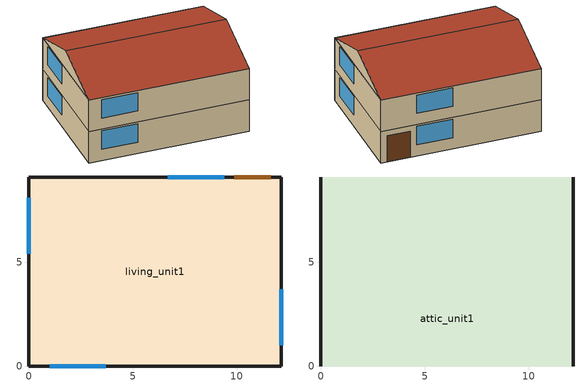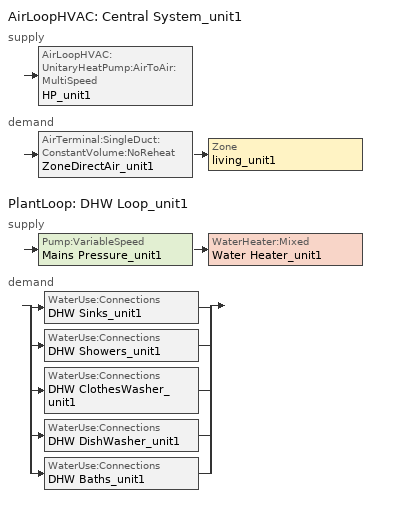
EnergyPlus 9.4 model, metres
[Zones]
living_unit1
 floor ground (Slab Floor Ffactor): 0,0 0,9.1 12.13,9.1 12.13,0 z0
 wall outside (Exterior Wall): 0,0 12.13,0 12.13,9.1 0,9.1 0,0 z0:2.59; 0,0 12.13,0 12.13,9.1 0,9.1 0,0 z2.59:5.18
 window (Exterior Window): 1,0 3.71,0 / 9.39,9.1 6.68,9.1 / 12.13,1 12.13,3.71 / 0,8.1 0,5.39 z0.92:2.44; 1,0 3.71,0 / 9.39,9.1 6.68,9.1 / 12.13,1 12.13,3.71 / 0,8.1 0,5.39 z3.51:5.03
 door (Exterior Door): 11.63,9.1 9.89,9.1 z0:2.14
 ceiling to attic_unit1 (Interior Ceiling): 0,0 12.13,0 12.13,9.1 0,9.1 z5.18
attic_unit1
 wall outside (Gable_end): 12.13,0,5.18 12.13,9.1,5.18 12.13,4.55,6.7; 0,9.1,5.18 0,0,5.18 0,4.55,6.7
 roof outside (Exterior Roof): 0,0,5.18 12.13,0,5.18 12.13,4.55,6.7 0,4.55,6.7; 12.13,9.1,5.18 0,9.1,5.18 0,4.55,6.7 12.13,4.55,6.7
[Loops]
AirLoopHVAC 'Central System_unit1'
 supply: AirLoopHVAC:UnitaryHeatPump:AirToAir:MultiSpeed 'HP_unit1'
 demand: AirTerminal:SingleDuct:ConstantVolume:NoReheat 'ZoneDirectAir_unit1' > Zone 'living_unit1'
PlantLoop 'DHW Loop_unit1'
 supply: Pump:VariableSpeed 'Mains Pressure_unit1' > WaterHeater:Mixed 'Water Heater_unit1'
 demand: split
  | WaterUse:Connections 'DHW Sinks_unit1'
  | WaterUse:Connections 'DHW Showers_unit1'
  | WaterUse:Connections 'DHW ClothesWasher_unit1'
  | WaterUse:Connections 'DHW DishWasher_unit1'
  | WaterUse:Connections 'DHW Baths_unit1'
[Building]
SF+CZ3CWH+USA_CA_San.Francisco.Intl.AP.724940+gasfurnace+slab+IECC_2018: 0, Suburbs, 0.04, 0.4, FullExterior, 25, 6
[Site:WaterMainsTemperature]
CorrelationFromWeatherFile
[Site:Location]
BIRMINGHAM MUNICIPAL AP_AL_Unknown Design_Conditions: 33.57, -86.75, -6, 189
[SizingPeriod:DesignDay]
BIRMINGHAM MUNICIPAL AP Ann Htg 99.6% Condns DB: 1, 21, WinterDesignDay, -6.4, 0, DefaultMultipliers, , Wetbulb, -6.4, , , , , 99075, 2.9, 0, No, No, No, ASHRAEClearSky, , , , , 0
BIRMINGHAM MUNICIPAL AP Ann Htg 99% Condns DB: 1, 21, WinterDesignDay, -4, 0, DefaultMultipliers, , Wetbulb, -4, , , , , 99075, 2.9, 0, No, No, No, ASHRAEClearSky, , , , , 0
BIRMINGHAM MUNICIPAL AP Ann Hum_n 99.6% Condns DP=>MCDB: 1, 21, WinterDesignDay, -1.7, 0, DefaultMultipliers, , Dewpoint, -14.2, , , , , 99075, 2.9, 0, No, No, No, ASHRAEClearSky, , , , , 0
BIRMINGHAM MUNICIPAL AP Ann Hum_n 99% Condns DP=>MCDB: 1, 21, WinterDesignDay, 0.2, 0, DefaultMultipliers, , Dewpoint, -12, , , , , 99075, 2.9, 0, No, No, No, ASHRAEClearSky, , , , , 0
BIRMINGHAM MUNICIPAL AP Ann Htg Wind 99.6% Condns WS=>MCDB: 1, 21, WinterDesignDay, 10, 0, DefaultMultipliers, , Wetbulb, 10, , , , , 99075, 9.2, 0, No, No, No, ASHRAEClearSky, , , , , 0
BIRMINGHAM MUNICIPAL AP Ann Htg Wind 99% Condns WS=>MCDB: 1, 21, WinterDesignDay, 9.8, 0, DefaultMultipliers, , Wetbulb, 9.8, , , , , 99075, 8.5, 0, No, No, No, ASHRAEClearSky, , , , , 0
BIRMINGHAM MUNICIPAL AP Ann Clg .4% Condns DB=>MWB: 7, 21, SummerDesignDay, 35.3, 10.3, DefaultMultipliers, , Wetbulb, 23.9, , , , , 99075, 3.5, 330, No, No, No, ASHRAETau, , , 0.444, 2.195
BIRMINGHAM MUNICIPAL AP Ann Clg 1% Condns DB=>MWB: 7, 21, SummerDesignDay, 33.9, 10.3, DefaultMultipliers, , Wetbulb, 23.6, , , , , 99075, 3.5, 330, No, No, No, ASHRAETau, , , 0.444, 2.195
BIRMINGHAM MUNICIPAL AP Ann Clg 2% Condns DB=>MWB: 7, 21, SummerDesignDay, 32.7, 10.3, DefaultMultipliers, , Wetbulb, 23.5, , , , , 99075, 3.5, 330, No, No, No, ASHRAETau, , , 0.444, 2.195
BIRMINGHAM MUNICIPAL AP Ann Clg .4% Condns WB=>MDB: 7, 21, SummerDesignDay, 31.4, 10.3, DefaultMultipliers, , Wetbulb, 25.8, , , , , 99075, 3.5, 330, No, No, No, ASHRAETau, , , 0.444, 2.195
BIRMINGHAM MUNICIPAL AP Ann Clg 1% Condns WB=>MDB: 7, 21, SummerDesignDay, 30.9, 10.3, DefaultMultipliers, , Wetbulb, 25.3, , , , , 99075, 3.5, 330, No, No, No, ASHRAETau, , , 0.444, 2.195
BIRMINGHAM MUNICIPAL AP Ann Clg 2% Condns WB=>MDB: 7, 21, SummerDesignDay, 30.2, 10.3, DefaultMultipliers, , Wetbulb, 24.8, , , , , 99075, 3.5, 330, No, No, No, ASHRAETau, , , 0.444, 2.195
BIRMINGHAM MUNICIPAL AP Ann Clg .4% Condns DP=>MDB: 7, 21, SummerDesignDay, 28.1, 10.3, DefaultMultipliers, , Dewpoint, 24.4, , , , , 99075, 3.5, 330, No, No, No, ASHRAETau, , , 0.444, 2.195
BIRMINGHAM MUNICIPAL AP Ann Clg 1% Condns DP=>MDB: 7, 21, SummerDesignDay, 27.6, 10.3, DefaultMultipliers, , Dewpoint, 23.8, , , , , 99075, 3.5, 330, No, No, No, ASHRAETau, , , 0.444, 2.195
BIRMINGHAM MUNICIPAL AP Ann Clg 2% Condns DP=>MDB: 7, 21, SummerDesignDay, 27.1, 10.3, DefaultMultipliers, , Dewpoint, 23.2, , , , , 99075, 3.5, 330, No, No, No, ASHRAETau, , , 0.444, 2.195
BIRMINGHAM MUNICIPAL AP Ann Clg .4% Condns Enth=>MDB: 7, 21, SummerDesignDay, 31.6, 10.3, DefaultMultipliers, , Enthalpy, , , , 80400, , 99075, 3.5, 330, No, No, No, ASHRAETau, , , 0.444, 2.195
BIRMINGHAM MUNICIPAL AP Ann Clg 1% Condns Enth=>MDB: 7, 21, SummerDesignDay, 31, 10.3, DefaultMultipliers, , Enthalpy, , , , 78000, , 99075, 3.5, 330, No, No, No, ASHRAETau, , , 0.444, 2.195
BIRMINGHAM MUNICIPAL AP Ann Clg 2% Condns Enth=>MDB: 7, 21, SummerDesignDay, 30.2, 10.3, DefaultMultipliers, , Enthalpy, , , , 75900, , 99075, 3.5, 330, No, No, No, ASHRAETau, , , 0.444, 2.195
[Material]
sheathing_consol_layer: Rough, 0.0127, 0.0940184, 685.008, 1172.332
ceil_consol_layer: Rough, 0.340392, 0.0617176, 41.9286, 776.251
wall_consol_layer: Rough, 0.1397, 0.057165, 120.801, 1036.26
Asphalt_shingle: MediumRough, 0.00633985, 0.08186, 1121.29, 1255.2, , 0.75
cement_stucco: MediumSmooth, 0.01905, 0.721, 1865.58, 878.64
syn_stucco: MediumSmooth, 0.003048, 8.65E-02, 400, 878.64
Drywall_1/2in: MediumSmooth, 0.0127, 0.16009, 800.923, 1087.84
OSB_5/8in: MediumSmooth, 0.015875, 0.1163, 544.627, 1213.36
OSB_7/16in: MediumSmooth, 0.0111125, 0.1163, 544.627, 1213.36
Plywood_3/4in: Rough, 0.01905, 0.115458, 544.68, 674.54, 0.9, 0.7, 0.7
Carpet_n_pad: MediumSmooth, 0.0254001, 0.0601314, 32.0369, 836.8, 0.9, 0.7, 0.7
OSB_1/2in: MediumSmooth, 0.0127, 0.1163, 544.627, 1213.36, 0.9, 0.7, 0.7
door_const: Smooth, 0.0396277, 0.0720096, 512.64, 767.58
Std Wood 6inch: MediumSmooth, 0.15, 0.12, 540, 1210, 0.9, 0.7, 0.7
[Material:NoMass]
Bldg_paper_felt: Smooth, 0.0105666
[Material:AirGap]
Air_4_in_vert: 0.158499
[WindowMaterial:SimpleGlazingSystem]
Glass: 1.817152, 0.216875, 0.88
[WindowMaterial:Blind]
int_blind: Horizontal, 0.025, 0.01875, 0.001, 45, 221, 0, 0.5, 0.5, 0, 0.5, 0.5, 0, 0.5, 0.5, 0, 0.5, 0.5, 0, 0.9, 0.9, 0.05, 0.5, 0.5, 0.5, 0.5
[Construction]
Exterior Wall: syn_stucco, sheathing_consol_layer, OSB_7/16in, wall_consol_layer, Drywall_1/2in
InteriorFurnishings: Std Wood 6inch
Interior Floor: Plywood_3/4in, Carpet_n_pad
Interior Ceiling: ceil_consol_layer, Drywall_1/2in
Exterior Roof: Asphalt_shingle, OSB_1/2in
Exterior Window: Glass
Exterior Door: door_const
Gable_end: cement_stucco, Bldg_paper_felt, OSB_5/8in, Air_4_in_vert, Drywall_1/2in
window_w_blinds: Glass, int_blind
[Construction:FfactorGroundFloor]
Slab Floor Ffactor: 1.26344, 110.4, 42.46
[Zone]
living_unit1; attic_unit1: 0, 0, 0, 0, , 1
[WindowShadingControl]
Shades-living_unit1: living_unit1, 1, InteriorBlind, window_w_blinds, OnIfScheduleAllows, shading_2012iecc, , Yes, No, , , , , , Sequential, Window_ldf_1.unit1, Window_ldb_1.unit1, Window_sdr_1.unit1, Window_sdl_1.unit1, Window_ldf_2.unit1, Window_ldb_2.unit1, Window_sdr_2.unit1, Window_sdl_2.unit1
[InternalMass]
Internalmass_unit1: InteriorFurnishings, living_unit1, 9.89591
bottom middle floor ceiling: Interior Floor, living_unit1, 110.4
[Shading:Overhang]
Overhang_sdr_1.unit1: Window_sdr_1.unit1, 0, 90, 0, 0, 0.0152439
Overhang_sdr_2.unit1: Window_sdr_2.unit1, 0, 90, 0, 0, 0.0152439
[People]
people_unit1: living_unit1, Occupancy, People, 3, , , 0, autocalculate, activity_sch, , No, ZoneAveraged
[Lights]
Living Hardwired Lighting1: living_unit1, InteriorLightingHE, Watts/Area, , 1.15189, , 0, 0.6, 0.2, 0
Living Plug-in Lighting1: living_unit1, InteriorLightingHE, Watts/Area, , 0.478468, , 0, 0.6, 0.2, 0
[ElectricEquipment]
dishwasher1: living_unit1, DishWasher, EquipmentLevel, 65.6988, , , 0.15, 0.6, 0.25, dishwasher
refrigerator1: living_unit1, Refrigerator, EquipmentLevel, 91.0576, , , 0, 1, 0, refrigerator
clotheswasher1: living_unit1, ClothesWasher, EquipmentLevel, 28.4784, , , 0, 0.8, 0.2, clotheswasher
gas_dryer1: living_unit1, ClothesDryer, EquipmentLevel, 19.4182, , , 0, 1, 0, gas_dryer
gas_range1: living_unit1, CookingRange, EquipmentLevel, 0, , , 0, 1, 0, gas_range
television1: living_unit1, InteriorLighting, EquipmentLevel, 0, , , 0, 1, 0, television
gas_mels1: living_unit1, MiscPlugLoad, EquipmentLevel, 507.15, , , 0.06, 0.69, 0.25, gas_mels
IECC_Adj1: living_unit1, MiscPlugLoad, Watts/Area, , 2.28876, , 0.062439, 0.411909, 0.251045, IECC_adj
[GasEquipment]
gas_dryer1: living_unit1, ClothesDryer, EquipmentLevel, 395.596, , , 0.05, 0.1, 0.85, , gas_dryer
gas_range1: living_unit1, CookingRange, EquipmentLevel, 540.941, , , 0.06, 0.69, 0.25, , gas_range
gas_mels1: living_unit1, MiscPlugLoad, EquipmentLevel, 61.1255, , , 0.06, 0.69, 0.25, , gas_mels
[ZoneInfiltration:EffectiveLeakageArea]
Living_ShermanGrimsrud_unit1: living_unit1, always_avail, 357.403, 0.00029, 0.000231
AtticVent_unit1: attic_unit1, always_avail, 370, 0.00029, 0.000231
[ZoneVentilation:DesignFlowRate]
Ventilation_unit1: living_unit1, always_avail, Flow/Zone, 0.0283168, , , , Exhaust, 0, 1, 1, 0, 0, 0, -100, , 100, , -100, , -100, , 100, , 40
[Exterior:Lights]
Exterior-Lights_unit1: ExteriorLighting, 47.3411, , Exterior-Lights
Garage-Lights_unit1: InteriorLightingHE, 7.84187, , Garage-Lights
[Sizing:Zone]
living_unit1: SupplyAirTemperature, 12, , SupplyAirTemperature, 50, , 0.008, 0.008, , , , DesignDay, , 0.000762, , , DesignDay, , 0.002032, 0.141576, 0.3, , No, NeutralSupplyAir, autosize, autosize
[Sizing:System]
Central System_unit1: Sensible, autosize, 1, 7, 0.008, 11, 0.008, 12, 50, NonCoincident, No, No, 0.008, 0.008, DesignDay, , , , , DesignDay, , , , , , ZoneSum, 1, CoolingDesignCapacity, autosize, , , HeatingDesignCapacity, autosize, , , OnOff
[Sizing:Plant]
DHW Loop_unit1: Heating, 48.8889, 5.55556
[ZoneControl:Thermostat]
Zone Thermostat_unit1: living_unit1, zone_control_type, ThermostatSetpoint:DualSetpoint, thermostat_living Dual SP Control
[ThermostatSetpoint:DualSetpoint]
thermostat_living Dual SP Control: ACM Heating Setpoint Schedule, ACM Cooling Setpoint Schedule
[AirTerminal:SingleDuct:ConstantVolume:NoReheat]
ZoneDirectAir_unit1: always_avail, Zone Inlet Node_unit1 ATInlet, Zone Inlet Node_unit1, autosize
[Zone equipment]
living_unit1: ZoneDirectAir_unit1
[Fan:OnOff]
Supply Fan_unit1: , 0.377, 400, autosize, 0.65, 1, air loop inlet node_unit1, cooling coil air inlet node_unit1, , , General
[AirLoopHVAC]
Central System_unit1: , availability list, autosize, Air Loop Branches_unit1, , Air Loop Inlet Node_unit1, Return Air Mixer Outlet_unit1, Zone Equipment Inlet Node_unit1, Air Loop Outlet Node_unit1
[Pump:VariableSpeed]
Mains Pressure_unit1: Mains Inlet Node_unit1, Mains Pressure Outlet Node_unit1, autosize, 1, 0, 1, 0, 0, 1, 0, 0, 0, Intermittent
[WaterHeater:Mixed]
Water Heater_unit1: 0.196841, dhw_setpt, 2, 50, Cycle, autosize, 0, 0, , NaturalGas, 0.8, , , , , , , , Zone, , living_unit1, , 6.27714, 1, 6.27714, 1, 0, , , Water Heater use inlet node_unit1, Water Heater use outlet node_unit1, 1, , , 1, autosize, 0, 1.5
[WaterHeater:Sizing]
Water Heater_unit1: ResidentialHUD-FHAMinimum, , , , 3, 3
[PlantLoop]
DHW Loop_unit1: Water, , DHW Loop Operation_unit1, DHW Supply Outlet Node_unit1, 100, 0, autosize, 0, autocalculate, Mains Inlet Node_unit1, DHW Supply Outlet Node_unit1, DHW Supply Branches_unit1, DHW Supply Connectors_unit1, DHW Demand Inlet Node_unit1, Mains Makeup Node_unit1, DHW Demand Branches_unit1, DHW Demand Connectors_unit1, Optimal
[PlantEquipmentList]
DHW Plant Equipment_unit1: WaterHeater:Mixed, Water Heater_unit1
[PlantEquipmentOperation:HeatingLoad]
DHW Control Scheme_unit1: 0, 1000000000000000, DHW Plant Equipment_unit1
[PlantEquipmentOperationSchemes]
DHW Loop Operation_unit1: PlantEquipmentOperation:HeatingLoad, DHW Control Scheme_unit1, always_avail
[AvailabilityManager:Scheduled]
System availability: always_avail
[SetpointManager:Scheduled]
DHW Loop Setpoint Manager_unit1: Temperature, DHWSupplySetpoint, DHW Supply Outlet Node_unit1
[WaterUse:Equipment]
Clothes Washer_unit1: Domestic Hot Water, 1.62192e-06, ClothesWasher, CWWaterTempSchedule
Dishwasher_unit1: Domestic Hot Water, 6.36685e-07, Dishwasher, DWWaterTempSchedule
Sinks_unit1: Domestic Hot Water, 7.1934e-05, BA_sink_sch, SSBWaterTempSchedule
Showers_unit1: Domestic Hot Water, 0.000141975, BA_shower_sch, SSBWaterTempSchedule
Baths_unit1: Domestic Hot Water, 0.00027764, BA_bath_sch, SSBWaterTempSchedule
[WaterUse:Connections]
DHW Sinks_unit1: Water Sink Inlet Node_unit1, Water Sink Outlet Node_unit1, , , , , None, , , Sinks_unit1
DHW Showers_unit1: Water Shower Inlet Node_unit1, Water Shower Outlet Node_unit1, , , , , None, , , Showers_unit1
DHW ClothesWasher_unit1: Water ClothesWasher Inlet Node_unit1, Water ClothesWasher Outlet Node_unit1, , , , , None, , , Clothes Washer_unit1
DHW DishWasher_unit1: Water DishWasher Inlet Node_unit1, Water DishWasher Outlet Node_unit1, , , , , None, , , Dishwasher_unit1
DHW Baths_unit1: Water Bath Inlet Node_unit1, Water Bath Outlet Node_unit1, , , , , None, , , Baths_unit1
[Coil:Cooling:DX:MultiSpeed]
DX Cooling Coil_unit1: always_avail, Cooling Coil Air Inlet Node_unit1, Heating Coil Air Inlet Node_unit1, , AirCooled, -25, , , No, No, , 10, , 2, , Electricity, 2, autosize, autosize, 3.69052, autosize, 0, CoolLowStageCapFT Curve 4TWV0036_TAM9A0C36_VS_HP, CoolLowStageCapFF Curve 4TWV0036_TAM9A0C36_VS_HP, CoolLowStageEIRFT Curve 4TWV0036_TAM9A0C36_VS_HP, CoolLowStageEIRFF Curve 4TWV0036_TAM9A0C36_VS_HP, HPACHeatPLFFPLR, , , , , 0.2, , 0.9, , , autosize, autosize, 4.12598, autosize, 0, CoolNormalStageCapFT Curve 4TWV0036_TAM9A0C36_VS_HP, CoolNormalStageCapFF Curve 4TWV0036_TAM9A0C36_VS_HP, CoolNormalStageEIRFT Curve 4TWV0036_TAM9A0C36_VS_HP, CoolNormalStageEIRFF Curve 4TWV0036_TAM9A0C36_VS_HP, HPACHeatPLFFPLR, , , , , 0.2, , 0.9
[Coil:Heating:DX:MultiSpeed]
Heat Pump DX Heating Coil 1: always_avail, heating coil air inlet node_unit1, supplemental heating coil air inlet node, -18, -18, 200, 10, CoolLowStageEIRFT Curve 4TWV0036_TAM9A0C36_VS_HP, 5, ReverseCycle, OnDemand, 0.166667, autosize, No, Electricity, , 2, autosize, 4.79058, autosize, 773.3, HeatLowStageCapFT Curve 4TWV0036_TAM9A0C36_VS_HP, HeatLowStageCapFF Curve 4TWV0036_TAM9A0C36_VS_HP, HeatLowStageEIRFT Curve 4TWV0036_TAM9A0C36_VS_HP, HeatLowStageEIRFF Curve 4TWV0036_TAM9A0C36_VS_HP, HPACHeatPLFFPLR, 0.2, , autosize, 3.95586, autosize, 773.3, HeatNormalStageCapFT Curve 4TWV0036_TAM9A0C36_VS_HP, HeatNormalStageCapFF Curve 4TWV0036_TAM9A0C36_VS_HP, HeatNormalStageEIRFT Curve 4TWV0036_TAM9A0C36_VS_HP, HeatNormalStageEIRFF Curve 4TWV0036_TAM9A0C36_VS_HP, HPACHeatPLFFPLR, 0.2
[Coil:Heating:Electric]
supplemental heating coil electric: always_avail, 1, autosize, supplemental heating coil air inlet node, air loop outlet node_unit1
[AirLoopHVAC:UnitaryHeatPump:AirToAir:MultiSpeed]
HP_unit1: always_avail, air loop inlet node_unit1, air loop outlet node_unit1, living_unit1, Fan:OnOff, Supply Fan_unit1, BlowThrough, fan_cycle, Coil:Heating:DX:MultiSpeed, Heat Pump DX Heating Coil 1, -18, Coil:Cooling:DX:MultiSpeed, DX Cooling Coil_unit1, Coil:Heating:Electric, supplemental heating coil electric, autosize, 21, , , , , , , 0, 2, 2, autosize, autosize, , , autosize, autosize
[Schedule:Day:Hourly]
OccupancyDay: Fraction, 1, 1, 1, 1, 1, 1, 1, 0.8831, 0.40861, 0.24189, 0.24189, 0.24189, 0.24189, 0.24189, 0.24189, 0.24189, 0.29498, 0.5531, 0.89693, 0.89693, 0.89693, 1, 1, 1
LightingDay: Fraction, 0.0625, 0.0625, 0.0625, 0.0625, 0.1875, 0.390625, 0.4375, 0.390625, 0.171875, 0.117188, 0.117188, 0.117188, 0.117188, 0.117188, 0.117188, 0.203125, 0.4375, 0.609375, 0.820312, 0.984375, 1, 0.6875, 0.382812, 0.15625
ExteriorLightingDay: Fraction, 1, 1, 1, 1, 1, 1, 0, 0, 0, 0, 0, 0, 0, 0, 0, 0, 0, 0, 1, 1, 1, 1, 1, 1
LightingDay_EELighting: Fraction, 0.06875, 0.06875, 0.06875, 0.06875, 0.20625, 0.429688, 0.48125, 0.429688, 0.189062, 0.128906, 0.128906, 0.128906, 0.128906, 0.128906, 0.128906, 0.223438, 0.48125, 0.670312, 0.902344, 1, 1, 0.75625, 0.421094, 0.171875
RefrigeratorDay: Fraction, 0.8, 0.782696, 0.765594, 0.742857, 0.731388, 0.731388, 0.75996, 0.8, 0.817103, 0.828571, 0.8, 0.8, 0.839839, 0.839839, 0.828571, 0.839839, 0.885714, 0.971429, 1, 0.971429, 0.942857, 0.925553, 0.885714, 0.828571
MiscPlugLoadDay: Fraction, 0.60749, 0.559339, 0.552853, 0.545071, 0.524481, 0.585279, 0.676232, 0.718547, 0.60749, 0.517023, 0.529183, 0.529345, 0.520428, 0.538424, 0.568742, 0.600357, 0.710117, 0.862678, 0.936608, 0.966764, 1, 0.976654, 0.845169, 0.734436
CookingRangeDay: Fraction, 0.0471585, 0.0471585, 0.0235459, 0.0235459, 0.0471585, 0.0707044, 0.165088, 0.283018, 0.306564, 0.320771, 0.283018, 0.330176, 0.377335, 0.306564, 0.292423, 0.377335, 0.613194, 1, 0.778348, 0.400947, 0.235859, 0.165088, 0.103722, 0.0707044
DishwasherWeekday: Fraction, 0.115858, 0.0514759, 0.0385692, 0.0257379, 0.0257379, 0.0772138, 0.154503, 0.231792, 0.437922, 0.489398, 0.425016, 0.360633, 0.309082, 0.347726, 0.283344, 0.270437, 0.283344, 0.373464, 0.656883, 0.8372, 0.682621, 0.502305, 0.33482, 0.231792
DishwasherWeekend: Fraction, 0.124134, 0.0551527, 0.0413241, 0.0275764, 0.0275764, 0.0827291, 0.165539, 0.248349, 0.469202, 0.524355, 0.455374, 0.386393, 0.331159, 0.372564, 0.303583, 0.289754, 0.303583, 0.40014, 0.703804, 0.897, 0.73138, 0.538184, 0.358735, 0.248349
DishwasherVacation; ClothesWasherVacation; ClothesDryerVacation: Fraction, 0, 0, 0, 0, 0, 0, 0, 0, 0, 0, 0, 0, 0, 0, 0, 0, 0, 0, 0, 0, 0, 0, 0, 0
ClothesWasherWeekday: Fraction, 0.0796475, 0.0637009, 0.0318078, 0.0318078, 0.0637009, 0.095594, 0.191188, 0.414354, 0.621574, 0.7332, 0.717253, 0.637521, 0.573735, 0.510034, 0.446247, 0.414354, 0.430301, 0.414354, 0.414354, 0.414354, 0.414354, 0.398408, 0.270921, 0.143434
ClothesWasherWeekend: Fraction, 0.097441, 0.077932, 0.0389138, 0.0389138, 0.077932, 0.11695, 0.2339, 0.506923, 0.760436, 0.897, 0.877491, 0.779946, 0.701909, 0.623977, 0.545941, 0.506923, 0.526432, 0.506923, 0.506923, 0.506923, 0.506923, 0.487414, 0.331446, 0.175477
ClothesDryerWeekday: Fraction, 0.0996819, 0.0598091, 0.0398727, 0.0199364, 0.0398727, 0.0598091, 0.159491, 0.318982, 0.486427, 0.685791, 0.785473, 0.817391, 0.7456, 0.677837, 0.610073, 0.578155, 0.558218, 0.546236, 0.518346, 0.510391, 0.5263, 0.546236, 0.4386, 0.239236
ClothesDryerWeekend: Fraction, 0.121951, 0.0731707, 0.0487805, 0.0243902, 0.0487805, 0.0731707, 0.195122, 0.390244, 0.595097, 0.839, 0.960951, 1, 0.91217, 0.829268, 0.746366, 0.707317, 0.682927, 0.668268, 0.634146, 0.624415, 0.643878, 0.668268, 0.536585, 0.292683
[Schedule:Week:Compact]
RefrigeratorWeek: For: AllDays, RefrigeratorDay
MiscPlugLoadWeek: For: AllDays, MiscPlugLoadDay
CookingRangeWeek: For: AllDays, CookingRangeDay
DishwasherWeek: For: Weekdays, DishwasherWeekday, For: CustomDay1, DishwasherVacation, For: AllOtherDays, DishwasherWeekend
ClothesWasherWeek: For: Weekdays, ClothesWasherWeekday, For: CustomDay1, ClothesWasherVacation, For: AllOtherDays, ClothesWasherWeekend
ClothesDryerWeek: For: Weekdays, ClothesDryerWeekday, For: CustomDay1, ClothesDryerVacation, For: AllOtherDays, ClothesDryerWeekend
OccupancyWeek: AllDays, OccupancyDay
LightingProfileWeek: For: AllDays, LightingDay
LightingProfileWeek_EELighting: For: AllDays, LightingDay_EELighting
ExteriorLightingProfileWeek: For: AllDays, ExteriorLightingDay
[Schedule:Year]
Occupancy: Fraction, OccupancyWeek, 1, 1, 12, 31
InteriorLighting: Fraction, LightingProfileWeek, 1, 1, 12, 31
InteriorLightingHE: Fraction, LightingProfileWeek_EELighting, 1, 1, 12, 31
ExteriorLighting: Fraction, ExteriorLightingProfileWeek, 1, 1, 12, 31
Refrigerator: Fraction, RefrigeratorWeek, 1, 1, 12, 31
MiscPlugLoad: Fraction, MiscPlugLoadWeek, 1, 1, 12, 31
CookingRange: Fraction, CookingRangeWeek, 1, 1, 12, 31
Dishwasher: Fraction, DishwasherWeek, 1, 1, 12, 31
ClothesWasher: Fraction, ClothesWasherWeek, 1, 1, 12, 31
ClothesDryer: Fraction, ClothesDryerWeek, 1, 1, 12, 31
[Schedule:Compact]
BA_shower_sch: any number, Through: 12/31, For: AllDays, Until: 1:00, 0.00204722, Until: 2:00, 0.000930554, Until: 3:00, 0.000558333, Until: 4:00, 0.000930554, Until: 5:00, 0.00260555, Until: 6:00, 0.00967777, Until: 7:00, 0.0219611, Until: 8:00, 0.021775, Until: 9:00, 0.0176805, Until: 10:00, 0.0137722, Until: 11:00, 0.0111667, Until: 12:00, 0.00874721, Until: 13:00, 0.00632777, Until: 14:00, 0.00539722, Until: 15:00, 0.00483888, Until: 16:00, 0.00465277, Until: 17:00, 0.00558333, Until: 18:00, 0.00725832, Until: 19:00, 0.00781666, Until: 20:00, 0.00781666, Until: 21:00, 0.00781666, Until: 22:00, 0.00763055, Until: 23:00, 0.00539722, Until: 24:00, 0.00390833
BA_bath_sch: any number, Through: 12/31, For: AllDays, Until: 1:00, 0.000190545, Until: 2:00, 9.52723e-05, Until: 3:00, 9.52723e-05, Until: 4:00, 9.52723e-05, Until: 5:00, 0.000190545, Until: 6:00, 0.000452543, Until: 7:00, 0.00109563, Until: 8:00, 0.00138145, Until: 9:00, 0.00157199, Until: 10:00, 0.00138145, Until: 11:00, 0.00109563, Until: 12:00, 0.000833632, Until: 13:00, 0.00073836, Until: 14:00, 0.000547816, Until: 15:00, 0.000547816, Until: 16:00, 0.000547816, Until: 17:00, 0.000928905, Until: 18:00, 0.00109563, Until: 19:00, 0.00183399, Until: 20:00, 0.00238181, Until: 21:00, 0.00238181, Until: 22:00, 0.00183399, Until: 23:00, 0.00157199, Until: 24:00, 0.000928905
BA_sink_sch: any number, Through: 12/31, For: AllDays, Until: 1:00, 0.00458624, Until: 2:00, 0.00229312, Until: 3:00, 0.00163794, Until: 4:00, 0.00163794, Until: 5:00, 0.00229312, Until: 6:00, 0.00589659, Until: 7:00, 0.0137587, Until: 8:00, 0.0203105, Until: 9:00, 0.0216208, Until: 10:00, 0.0203105, Until: 11:00, 0.0176898, Until: 12:00, 0.0163794, Until: 13:00, 0.0160518, Until: 14:00, 0.0147415, Until: 15:00, 0.0140863, Until: 16:00, 0.0134311, Until: 17:00, 0.0157243, Until: 18:00, 0.0212933, Until: 19:00, 0.0245691, Until: 20:00, 0.0226036, Until: 21:00, 0.0186725, Until: 22:00, 0.0157243, Until: 23:00, 0.0131035, Until: 24:00, 0.00884489
activity_sch: any number, Through: 12/31, For: AllDays, Until: 24:00, 117.28
zone_control_type: control_type, Through: 12/31, For: AllDays, Until 24:00, 4
shading_2012iecc: fraction, Through: 12/31, For: AllDays, Until 24:00, 0
dhw_setpt: Temperature, Through: 12/31, For: AllDays, Until 24:00, 48
always_avail: On/Off, Through: 12/31, For: AllDays, Until: 24:00, 1
fan_cycle: any number, Through: 12/31, For: AllDays, Until: 24:00, 0
ACM Cooling Setpoint Schedule: Temperature, Through: 12/31, For SummerDesignDay, Until: 24:00, 25.5556, For: WinterDesignDay, Until: 24:00, 25.5556, For: AllOtherDays, Until: 7:00, 25.5556, Until: 13:00, 28.3333, Until: 14:00, 27.7778, Until: 15:00, 27.2222, Until: 16:00, 26.6667, Until: 17:00, 26.1111, Until: 24:00, 25.5556
ACM Heating Setpoint Schedule: Temperature, Through: 12/31, For SummerDesignDay, Until: 24:00, 20, For: WinterDesignDay, Until: 24:00, 20, For: AllOtherDays, Until: 7:00, 18.3333, Until: 23:00, 20, Until: 24:00, 18.3333
[Schedule:Constant]
DWWaterTempSchedule; CWWaterTempSchedule; DHWSupplySetpoint: Temperature, 48.8889
SSBWaterTempSchedule: Temperature, 40.5556
[Curve:Quadratic]
HPACHeatPLFFPLR: 0.85, 0.15, 0, 0, 1
CoolNormalStageCapFF Curve 4TWV0036_TAM9A0C36_VS_HP; CoolLowStageCapFF Curve 4TWV0036_TAM9A0C36_VS_HP: 0.91, 0.08, 0, 0, 10, , , VolumetricFlow, Dimensionless
CoolNormalStageEIRFF Curve 4TWV0036_TAM9A0C36_VS_HP; CoolLowStageEIRFF Curve 4TWV0036_TAM9A0C36_VS_HP: 1.08023, -0.080032, 0, 0, 10, , , VolumetricFlow, Dimensionless
HeatNormalStageCapFF Curve 4TWV0036_TAM9A0C36_VS_HP; HeatLowStageCapFF Curve 4TWV0036_TAM9A0C36_VS_HP: 0.92, 0.08, 0, 0, 10, , , VolumetricFlow, Dimensionless
HeatNormalStageEIRFF Curve 4TWV0036_TAM9A0C36_VS_HP; HeatLowStageEIRFF Curve 4TWV0036_TAM9A0C36_VS_HP: 0.885239, 0.119612, 0, 0, 10, , , VolumetricFlow, Dimensionless
[Curve:Biquadratic]
CoolNormalStageCapFT Curve 4TWV0036_TAM9A0C36_VS_HP: 1.26993, -0.0343608, 0.00200949, -0.00468928, 5.64067e-06, -0.000300084, -20, 50, -20, 50, , , Temperature, Temperature, Dimensionless
CoolNormalStageEIRFT Curve 4TWV0036_TAM9A0C36_VS_HP: -0.214008, 0.0590201, -0.00157973, 0.021942, 0.000338486, -0.000763033, -20, 50, -20, 50, , , Temperature, Temperature, Dimensionless
HeatNormalStageCapFT Curve 4TWV0036_TAM9A0C36_VS_HP: 1.01272, -0.00308752, -2.99335e-06, 0.0221797, -0.00011824, -6.94286e-05, -20, 50, -20, 50, , , Temperature, Temperature, Dimensionless
HeatNormalStageEIRFT Curve 4TWV0036_TAM9A0C36_VS_HP: 0.905688, 0.0176643, 6.99089e-05, -0.0320506, 0.000957827, -0.000553567, -20, 50, -20, 50, , , Temperature, Temperature, Dimensionless
CoolLowStageCapFT Curve 4TWV0036_TAM9A0C36_VS_HP: 1.35854, -0.0302647, 0.00198529, -0.00954202, 7.21925e-05, -0.000408403, -20, 50, -20, 50, , , Temperature, Temperature, Dimensionless
CoolLowStageEIRFT Curve 4TWV0036_TAM9A0C36_VS_HP: -1.08055, 0.0528327, -0.00090803, 0.0398416, 0.000696231, -0.00125321, -20, 50, -20, 50, , , Temperature, Temperature, Dimensionless
HeatLowStageCapFT Curve 4TWV0036_TAM9A0C36_VS_HP: 1.31775, -0.00439144, 2.20515e-06, -0.0517057, 0.0029917, -5.26717e-06, -20, 50, -20, 50, , , Temperature, Temperature, Dimensionless
HeatLowStageEIRFT Curve 4TWV0036_TAM9A0C36_VS_HP: 0.977188, 0.0203055, -1.61736e-05, -0.045711, 0.0010617, -0.000553196, -20, 50, -20, 50, , , Temperature, Temperature, Dimensionless
